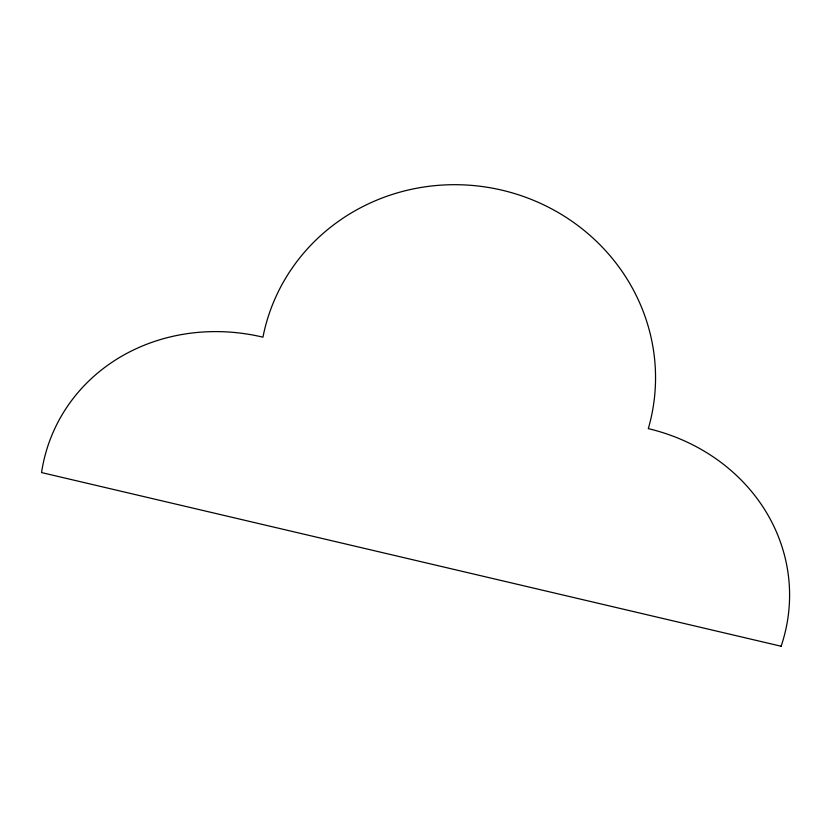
<?xml version="1.0" encoding="UTF-8"?>
<svg xmlns="http://www.w3.org/2000/svg" width="831" height="831" viewBox="0 0 831 831"><rect width="100%" height="100%" fill="white"/><g stroke="black" fill="none" stroke-linecap="round" stroke-linejoin="round"><path stroke-width="1.25" d="M781.109 646.238L41.55 472.569A191.712 174.614 23.9 0 1 262.949 337.168A198.245 190.06 10 0 1 502.402 190.278A198.245 190.06 10 0 1 648.305 428.63A190.465 173.118 -1.9 0 1 781.109 646.238"/></g></svg>
